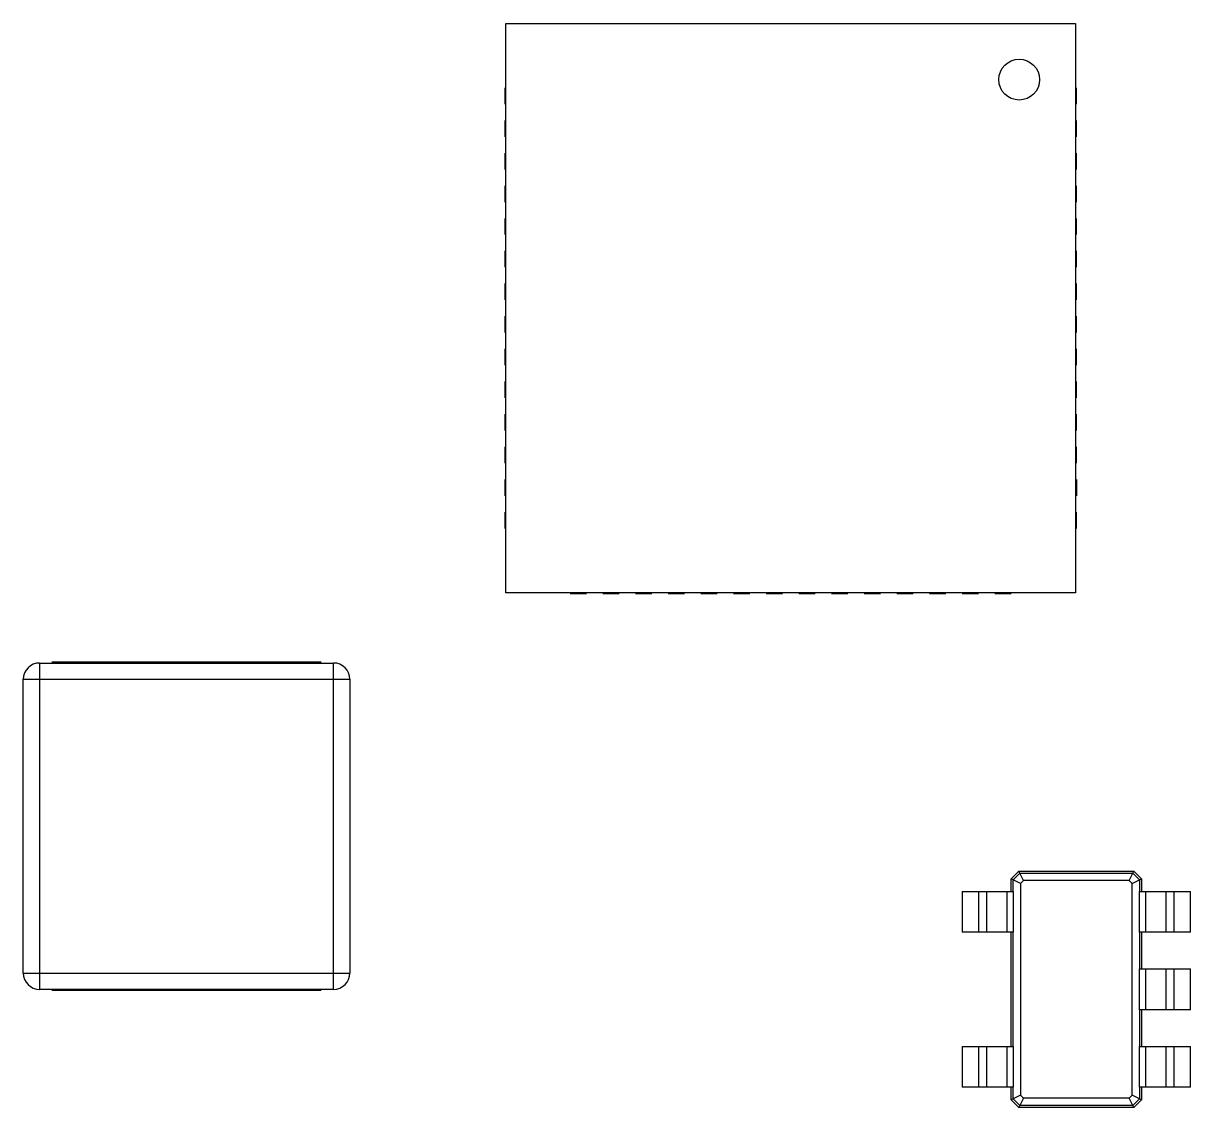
# Model space of a CAD drawing. Header units: millimetres. Extents: x -17 to 297, y -6 to 233.
# Drawn here: x 23.2 to 37.5, y 76.18 to 89.47 of the extents above; entities that cross this region are included whole.
import ezdxf

# ---------------------------------------------------------------- set-up
doc = ezdxf.new("R2010")
doc.units = ezdxf.units.MM
doc.header["$MEASUREMENT"] = 0
doc.layers.add('图层0000', color=7, linetype='Continuous', lineweight=25)

msp = doc.modelspace()

# ---------------------------------------------------------------- linework, layer by layer
at = {"layer": '图层0000', "color": 7, "linetype": 'Continuous', "lineweight": 25}
for p, q in [((29.112, 89.465), (36.092, 89.465)), ((29.112, 82.485), (29.112, 89.465)), ((36.092, 89.465), (36.092, 82.485)), ((29.102, 88.675), (29.102, 88.475)), ((36.102, 88.475), (36.102, 88.675)), ((29.102, 88.275), (29.102, 88.075)), ((36.102, 88.075), (36.102, 88.275)), ((29.102, 87.875), (29.102, 87.675)), ((36.102, 87.675), (36.102, 87.875)), ((29.102, 87.475), (29.102, 87.275)), ((36.102, 87.275), (36.102, 87.475)), ((29.102, 87.075), (29.102, 86.875)), ((36.102, 86.875), (36.102, 87.075)), ((29.102, 86.675), (29.102, 86.475)), ((36.102, 86.475), (36.102, 86.675)), ((29.102, 86.275), (29.102, 86.075)), ((36.102, 86.075), (36.102, 86.275)), ((29.102, 85.875), (29.102, 85.675)), ((36.102, 85.675), (36.102, 85.875)), ((29.102, 85.475), (29.102, 85.275)), ((36.102, 85.275), (36.102, 85.475)), ((29.102, 85.075), (29.102, 84.875)), ((36.102, 84.875), (36.102, 85.075)), ((29.102, 84.675), (29.102, 84.475)), ((36.102, 84.475), (36.102, 84.675)), ((29.102, 84.275), (29.102, 84.075)), ((36.102, 84.075), (36.102, 84.275)), ((29.102, 83.875), (29.102, 83.675)), ((36.102, 83.875), (36.102, 83.675)), ((29.102, 83.475), (29.102, 83.275)), ((36.102, 83.275), (36.102, 83.475)), ((36.092, 82.485), (29.112, 82.485)), ((29.902, 82.475), (30.102, 82.475)), ((30.302, 82.475), (30.502, 82.475)), ((30.702, 82.475), (30.902, 82.475)), ((31.102, 82.475), (31.302, 82.475)), ((31.502, 82.475), (31.702, 82.475)), ((31.902, 82.475), (32.102, 82.475)), ((32.302, 82.475), (32.502, 82.475)), ((32.702, 82.475), (32.902, 82.475)), ((33.102, 82.475), (33.302, 82.475)), ((33.502, 82.475), (33.702, 82.475)), ((33.902, 82.475), (34.102, 82.475)), ((34.302, 82.475), (34.502, 82.475)), ((34.702, 82.475), (34.902, 82.475)), ((35.102, 82.475), (35.302, 82.475)), ((23.402, 81.625), (27.002, 81.625)), ((23.402, 81.625), (23.402, 81.425)), ((26.852, 81.635), (23.552, 81.635)), ((27.002, 81.425), (27.002, 81.625)), ((23.202, 77.825), (23.202, 81.425)), ((23.202, 81.425), (23.402, 81.425)), ((23.402, 81.425), (27.002, 81.425)), ((23.402, 81.425), (23.402, 77.825)), ((27.002, 77.825), (27.002, 81.425)), ((27.002, 81.425), (27.202, 81.425)), ((27.202, 81.425), (27.202, 77.825)), ((35.302, 78.98), (35.397, 79.075)), ((35.302, 78.825), (35.302, 78.98)), ((35.327, 78.968), (35.302, 78.98)), ((35.327, 78.968), (35.41, 79.05)), ((35.327, 78.825), (35.327, 78.968)), ((35.419, 78.922), (35.327, 78.968)), ((35.397, 79.075), (36.807, 79.075)), ((35.41, 79.05), (35.397, 79.075)), ((35.41, 79.05), (36.795, 79.05)), ((35.455, 78.959), (35.41, 79.05)), ((35.455, 78.959), (35.419, 78.922)), ((36.749, 78.959), (35.455, 78.959)), ((36.749, 78.959), (36.795, 79.05)), ((36.786, 78.922), (36.749, 78.959)), ((36.786, 78.922), (36.877, 78.968)), ((36.795, 79.05), (36.807, 79.075)), ((36.795, 79.05), (36.877, 78.968)), ((36.807, 79.075), (36.902, 78.98)), ((36.877, 78.968), (36.902, 78.98)), ((36.877, 78.968), (36.877, 78.825)), ((36.902, 78.98), (36.902, 78.825)), ((34.702, 78.825), (34.902, 78.825)), ((34.702, 78.825), (34.702, 78.325)), ((34.902, 78.825), (35.002, 78.825)), ((34.902, 78.825), (34.902, 78.325)), ((35.002, 78.825), (35.252, 78.825)), ((35.002, 78.825), (35.002, 78.325)), ((35.002, 78.825), (35.002, 78.325)), ((35.252, 78.825), (35.302, 78.825)), ((35.252, 78.825), (35.252, 78.325)), ((35.302, 78.825), (35.327, 78.825)), ((35.327, 78.825), (35.327, 78.325)), ((35.419, 78.922), (35.419, 76.328)), ((36.786, 76.328), (36.786, 78.922)), ((36.877, 78.325), (36.877, 78.825)), ((36.877, 78.825), (36.902, 78.825)), ((36.902, 78.825), (36.952, 78.825)), ((36.952, 78.825), (37.202, 78.825)), ((36.952, 78.325), (36.952, 78.825)), ((37.202, 78.825), (37.302, 78.825)), ((37.202, 78.325), (37.202, 78.825)), ((37.202, 78.325), (37.202, 78.825)), ((37.302, 78.825), (37.502, 78.825)), ((37.302, 78.325), (37.302, 78.825)), ((37.502, 78.325), (37.502, 78.825)), ((34.902, 78.325), (34.702, 78.325)), ((35.002, 78.325), (34.902, 78.325)), ((35.252, 78.325), (35.002, 78.325)), ((35.302, 78.325), (35.252, 78.325)), ((35.302, 76.925), (35.302, 78.325)), ((35.327, 78.325), (35.302, 78.325)), ((35.327, 76.925), (35.327, 78.325)), ((36.877, 78.325), (36.877, 77.875)), ((36.902, 78.325), (36.877, 78.325)), ((36.902, 78.325), (36.902, 77.875)), ((36.952, 78.325), (36.902, 78.325)), ((37.202, 78.325), (36.952, 78.325)), ((37.302, 78.325), (37.202, 78.325)), ((37.502, 78.325), (37.302, 78.325)), ((23.202, 77.825), (23.402, 77.825)), ((23.402, 77.825), (27.002, 77.825)), ((23.402, 77.825), (23.402, 77.625)), ((27.002, 77.825), (27.202, 77.825)), ((27.002, 77.625), (27.002, 77.825)), ((36.877, 77.375), (36.877, 77.875)), ((36.877, 77.875), (36.902, 77.875)), ((36.902, 77.875), (36.952, 77.875)), ((36.952, 77.875), (37.202, 77.875)), ((36.952, 77.375), (36.952, 77.875)), ((37.202, 77.875), (37.302, 77.875)), ((37.202, 77.375), (37.202, 77.875)), ((37.202, 77.375), (37.202, 77.875)), ((37.302, 77.875), (37.502, 77.875)), ((37.302, 77.375), (37.302, 77.875)), ((37.502, 77.375), (37.502, 77.875)), ((27.002, 77.625), (23.402, 77.625)), ((23.552, 77.615), (26.852, 77.615)), ((36.877, 77.375), (36.877, 76.925)), ((36.902, 77.375), (36.877, 77.375)), ((36.902, 77.375), (36.902, 76.925)), ((36.952, 77.375), (36.902, 77.375)), ((37.202, 77.375), (36.952, 77.375)), ((37.302, 77.375), (37.202, 77.375)), ((37.502, 77.375), (37.302, 77.375)), ((34.702, 76.925), (34.902, 76.925)), ((34.702, 76.925), (34.702, 76.425)), ((34.902, 76.925), (35.002, 76.925)), ((34.902, 76.925), (34.902, 76.425)), ((35.002, 76.925), (35.252, 76.925)), ((35.002, 76.925), (35.002, 76.425)), ((35.002, 76.925), (35.002, 76.425)), ((35.252, 76.925), (35.302, 76.925)), ((35.252, 76.925), (35.252, 76.425)), ((35.302, 76.925), (35.327, 76.925)), ((35.327, 76.925), (35.327, 76.425)), ((36.877, 76.425), (36.877, 76.925)), ((36.877, 76.925), (36.902, 76.925)), ((36.902, 76.925), (36.952, 76.925)), ((36.952, 76.925), (37.202, 76.925)), ((36.952, 76.425), (36.952, 76.925)), ((37.202, 76.925), (37.302, 76.925)), ((37.202, 76.425), (37.202, 76.925)), ((37.202, 76.425), (37.202, 76.925)), ((37.302, 76.925), (37.502, 76.925)), ((37.302, 76.425), (37.302, 76.925)), ((37.502, 76.425), (37.502, 76.925)), ((34.902, 76.425), (34.702, 76.425)), ((35.002, 76.425), (34.902, 76.425)), ((35.252, 76.425), (35.002, 76.425)), ((35.302, 76.425), (35.252, 76.425)), ((35.302, 76.27), (35.302, 76.425)), ((35.327, 76.425), (35.302, 76.425)), ((35.327, 76.283), (35.327, 76.425)), ((36.877, 76.425), (36.877, 76.283)), ((36.902, 76.425), (36.877, 76.425)), ((36.902, 76.425), (36.902, 76.27)), ((36.952, 76.425), (36.902, 76.425)), ((37.202, 76.425), (36.952, 76.425)), ((37.302, 76.425), (37.202, 76.425)), ((37.502, 76.425), (37.302, 76.425)), ((35.327, 76.283), (35.302, 76.27)), ((35.397, 76.175), (35.302, 76.27)), ((35.419, 76.328), (35.327, 76.283)), ((35.41, 76.2), (35.327, 76.283)), ((35.455, 76.291), (35.41, 76.2)), ((35.455, 76.291), (35.419, 76.328)), ((36.749, 76.291), (35.455, 76.291)), ((36.749, 76.291), (36.786, 76.328)), ((36.795, 76.2), (36.749, 76.291)), ((36.877, 76.283), (36.786, 76.328)), ((36.877, 76.283), (36.795, 76.2)), ((36.902, 76.27), (36.807, 76.175)), ((36.902, 76.27), (36.877, 76.283)), ((35.41, 76.2), (35.397, 76.175)), ((36.807, 76.175), (35.397, 76.175)), ((36.795, 76.2), (35.41, 76.2)), ((36.807, 76.175), (36.795, 76.2))]:
    msp.add_line(p, q, dxfattribs=at)
msp.add_circle((35.402, 88.775), 0.25, dxfattribs=at)
for centre, start, end in [((23.402, 81.425), 90, 180), ((27.002, 81.425), 0, 90), ((23.402, 77.825), 180, 270), ((27.002, 77.825), 270, 0)]:
    msp.add_arc(centre, 0.2, start, end, dxfattribs=at)

doc.saveas('drawing.dxf')
